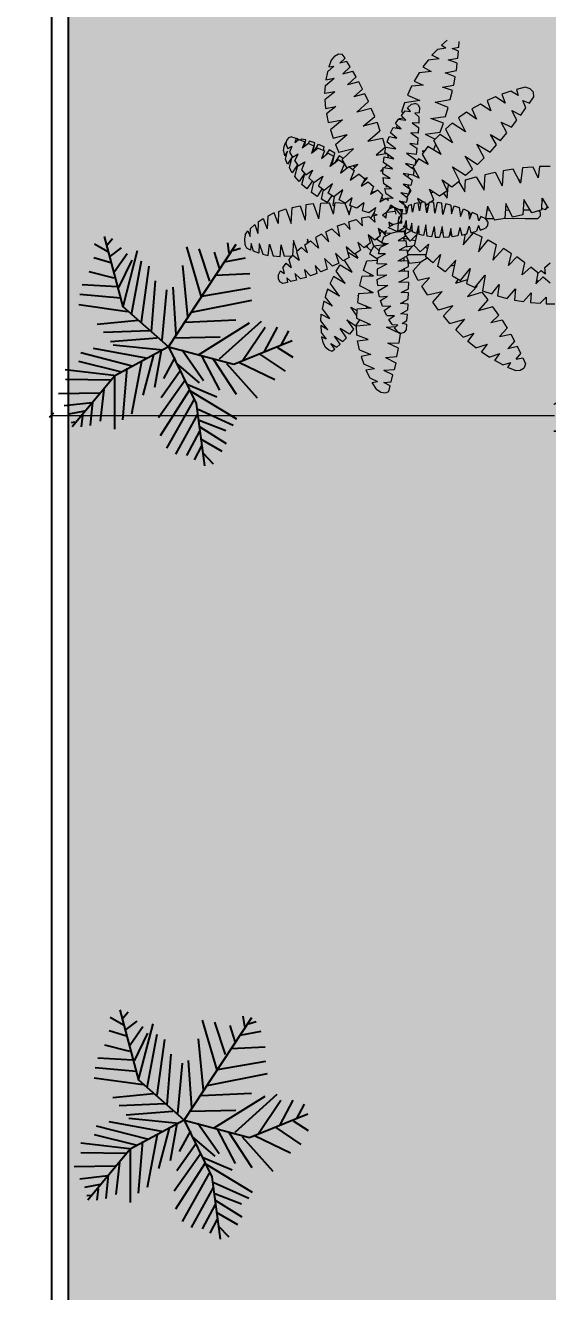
# Model space of a CAD drawing. Header units: centimetres. Extents: x 7997 to 116674, y 1017 to 13844.
# Drawn here: x 24726 to 25352, y 9904 to 11420 of the extents above; entities that cross this region are included whole.
import ezdxf

# ---------------------------------------------------------------- set-up
doc = ezdxf.new("R2010")
doc.units = ezdxf.units.CM
doc.header["$LTSCALE"] = 200
doc.header["$PDMODE"] = 2
doc.linetypes.add('DASHED2', pattern=[0.375, 0.25, -0.125])
doc.layers.add('DIM', color=11, linetype='Continuous')
doc.layers.add('P-LIMITS', color=8, linetype='Continuous')
for name, color, linetype, lineweight in [('FURNITURE', 251, 'Continuous', 5), ('HAT', 8, 'Continuous', 9), ('P-WALL', 8, 'Continuous', 25)]:
    doc.layers.add(name, color=color, linetype=linetype, lineweight=lineweight)
doc.styles.add('T1', font='times.ttf')
doc.styles.add('T2', font='')
doc.styles.get('T2').set_extended_font_data('Elisia')
doc.dimstyles.new('NORMAL', dxfattribs={"dimtxt": 18, "dimasz": 5, "dimexe": 5, "dimexo": 5, "dimgap": 1, "dimtad": 0, "dimdec": 0, "dimdsep": 46, "dimtxsty": 'T2', "dimblk1": 'OBLIQUE', "dimblk2": 'OBLIQUE', "dimsah": 1, "dimcen": 0.09, "dimclrd": 4, "dimclre": 4, "dimclrt": 6, "dimadec": 0, "dimazin": 0, "dimtfac": 1, "dimtdec": 0, "dimtofl": 0, "dimtmove": 1, "dimatfit": 2, "dimldrblk": 'OPEN30', "dimfxl": 0, "dimtolj": 1, "dimtzin": 0, "dimlwd": 5, "dimlwe": 5, "dimarcsym": 0})

# ---------------------------------------------------------------- blocks, each defined once
blk = doc.blocks.new('01-PLOT LAYOUT-selattin')
at = {"layer": 'P-LIMITS', "color": 8, "linetype": 'DASHED2'}
blk.add_lwpolyline([(768, 323.9), (3451, 323.9), (3451, 4479.9), (768, 4479.9)], close=True, dxfattribs=at)
at = {"layer": 'P-WALL'}
for points in [[(3451, 328.9), (3451, 4479.9), (768, 4479.9), (768, 328.9), (2241, 328.9)], [(3431, 348.9), (3431, 4459.9), (788, 4459.9), (788, 348.9), (2241, 348.9)]]:
    blk.add_lwpolyline(points, dxfattribs=at)
blk = doc.blocks.new('_OBLIQUE')
at = {"color": 0, "linetype": 'ByBlock'}
blk.add_line((-0.5, -0.5), (0.5, 0.5), dxfattribs=at)
blk = doc.blocks.new('*D1456')
at = {"layer": 'Defpoints', "color": 0, "transparency": 16777216}
for p in [(24757.4, 10965.4), (26070.4, 10965.4), (24757.4, 10953.1)]:
    blk.add_point(p, dxfattribs=at)
at = {"layer": 'DIM', "color": 4, "lineweight": 5, "transparency": 16777216}
for p, q in [((24757.4, 10960.4), (24757.4, 10948.1)), ((26070.4, 10960.4), (26070.4, 10948.1)), ((24757.4, 10953.1), (25359.7, 10953.1)), ((26070.4, 10953.1), (25468, 10953.1))]:
    blk.add_line(p, q, dxfattribs=at)
at = {"layer": 'DIM', "color": 4, "lineweight": 5, "transparency": 16777216, "xscale": 5, "yscale": 5, "zscale": 5, "rotation": 180}
blk.add_blockref('_OBLIQUE', (24757.4, 10953.1), dxfattribs=at)
at = {"layer": 'DIM', "color": 4, "lineweight": 5, "transparency": 16777216, "xscale": 5, "yscale": 5, "zscale": 5}
blk.add_blockref('_OBLIQUE', (26070.4, 10953.1), dxfattribs=at)
at = {"layer": 'DIM', "color": 6, "transparency": 16777216, "insert": (25413.9, 10953.1), "char_height": 40, "attachment_point": 5, "style": 'T1'}
blk.add_mtext('\\A1;1313', dxfattribs=at)
blk = doc.blocks.new('_Open30')
at = {"color": 0, "linetype": 'ByBlock', "lineweight": -2}
for p, q in [((-1, 0.27), (0, 0)), ((0, 0), (-1, -0.27)), ((0, 0), (-1, 0))]:
    blk.add_line(p, q, dxfattribs=at)
blk = doc.blocks.new('t4p')
at = {"color": 6, "linetype": 'ByBlock'}
for p, q in [((-149.2, 158.5), (-145.1, 159.3)), ((-145.1, 159.3), (-142.1, 157.9)), ((-159.1, 145.6), (-152.2, 148.8)), ((-153.2, 155.8), (-156.9, 149.9)), ((-156.9, 149.9), (-152.2, 148.8)), ((-153.2, 155.8), (-149.2, 158.5)), ((-140.7, 153), (-146.4, 149.9)), ((-146.4, 149.9), (-139.9, 149.2)), ((-142.1, 157.9), (-140.7, 153)), ((-139.9, 149.2), (-138.3, 143.1)), ((-154.8, 137.5), (-164.4, 133.4)), ((-162.5, 138.6), (-159.1, 145.6)), ((-154.8, 137.5), (-162.5, 138.6)), ((-138.3, 143.1), (-146.5, 139.1)), ((-137.3, 138.5), (-146.5, 139.1)), ((-135.7, 132.2), (-137.3, 138.5)), ((-28.5, 139.7), (-35, 137)), ((-35, 137), (-32.4, 132.7)), ((-28.5, 139.7), (-23.9, 139.5)), ((-23.9, 139.5), (-20.4, 137.4)), ((-19.2, 134), (-20.4, 137.4)), ((-166.8, 126.4), (-164.4, 133.4)), ((-157.9, 124.8), (-166.8, 126.4)), ((-145, 127.3), (-135.7, 132.2)), ((-145, 127.3), (-134.8, 126.7)), ((-134.8, 126.7), (-133.2, 119.2)), ((-51.7, 127.6), (-58.5, 123.2)), ((-51.7, 127.6), (-42.1, 124.6)), ((-39.6, 134.7), (-46.7, 130.8)), ((-46.7, 130.8), (-42.1, 124.6)), ((-39.6, 134.7), (-32.4, 132.7)), ((-27.5, 129.7), (-21.4, 128.6)), ((-27.5, 129.7), (-23.3, 124.7)), ((-21.4, 128.6), (-19.2, 134)), ((-201.1, 113.7), (-198.9, 117.4)), ((-198.9, 117.4), (-195.8, 120.3)), ((-195.8, 120.3), (-193, 121.4)), ((-190.4, 119.6), (-193.9, 114.7)), ((-193.9, 114.7), (-188.6, 118)), ((-193, 121.4), (-190.4, 119.6)), ((-185.4, 115.3), (-190.5, 108.1)), ((-188.6, 118), (-185.4, 115.3)), ((-168.2, 120.4), (-169.8, 112.3)), ((-168.2, 120.4), (-157.9, 124.8)), ((-133.2, 119.2), (-142.6, 114.5)), ((-142.6, 114.5), (-132.5, 114.3)), ((-132.5, 114.3), (-131.3, 106.4)), ((-63.7, 119.1), (-70.9, 113.4)), ((-63.7, 119.1), (-53.3, 115.9)), ((-58.5, 123.2), (-53.3, 115.9)), ((-28.9, 113.6), (-35.1, 120.3)), ((-26.4, 118.3), (-35.1, 120.3)), ((-23.3, 124.7), (-26.4, 118.3)), ((-202.8, 98.5), (-202.5, 104.6)), ((-202.5, 104.6), (-198.1, 110.6)), ((-202.1, 108.4), (-201.1, 113.7)), ((-198.1, 110.6), (-202.1, 108.4)), ((-190.5, 108.1), (-183.1, 112.9)), ((-179.9, 109.6), (-185.5, 101.1)), ((-177.2, 106.4), (-185.5, 101.1)), ((-183.1, 112.9), (-179.9, 109.6)), ((-173.6, 101.9), (-177.2, 106.4)), ((-170.4, 107.3), (-170.9, 98.9)), ((-160.4, 111.2), (-170.4, 107.3)), ((-169.8, 112.3), (-160.4, 111.2)), ((-131.3, 106.4), (-143.7, 100.3)), ((-133.6, 104.6), (-136.7, 100.7)), ((-133.6, 104.6), (-130.7, 105.7)), ((-130.7, 105.7), (-127.8, 104.9)), ((-127.8, 104.9), (-126, 102.6)), ((-126, 102.6), (-125.6, 97.8)), ((-75, 109.6), (-81.6, 103.1)), ((-81.6, 103.1), (-73.5, 93.4)), ((-75, 109.6), (-65, 106.2)), ((-70.9, 113.4), (-65, 106.2)), ((-42.4, 109.2), (-35.5, 101.8)), ((-42.4, 109.2), (-32.3, 107.1)), ((-32.3, 107.1), (-28.9, 113.6)), ((-196.5, 102.3), (-202.8, 98.5)), ((-196.5, 102.3), (-202.7, 94.2)), ((-202.7, 94.2), (-202.3, 88.1)), ((-202.3, 88.1), (-194.9, 92.1)), ((-201.5, 83.3), (-194.9, 92.1)), ((-179.4, 93.4), (-173.6, 101.9)), ((-179.4, 93.4), (-171.4, 98.8)), ((-171.4, 98.8), (-167.7, 93.5)), ((-170.9, 98.9), (-158.1, 97.6)), ((-170.8, 91.9), (-158.1, 97.6)), ((-170.4, 83.8), (-170.8, 91.9)), ((-167.7, 93.5), (-168, 93.1)), ((-143.7, 100.3), (-135.7, 99.7)), ((-138.7, 97.8), (-141.6, 93.2)), ((-141.6, 93.2), (-136.7, 89.8)), ((-138.7, 97.8), (-133.7, 98.1)), ((-136.7, 100.7), (-133.7, 98.1)), ((-125.6, 97.8), (-129.7, 97)), ((-129.7, 97), (-125.4, 94.3)), ((-125.4, 94.3), (-125, 88.8)), ((-86.8, 97.2), (-92.7, 90.4)), ((-86.8, 97.2), (-73.5, 93.4)), ((-50, 96.9), (-43, 90)), ((-40, 94.4), (-50, 96.9)), ((-40, 94.4), (-35.5, 101.8)), ((-200.1, 76.5), (-201.5, 83.3)), ((-192.3, 81), (-200.1, 76.5)), ((-192.3, 81), (-198.8, 72.5)), ((-170.7, 89.2), (-175.6, 82)), ((-175.6, 82), (-170.5, 85.1)), ((-157.5, 83.1), (-170.4, 83.8)), ((-169.8, 77.8), (-157.5, 83.1)), ((-162.7, 80.8), (-161.4, 82.7)), ((-161.4, 82.7), (-161.8, 83.3)), ((-147.2, 81.4), (-149, 76.1)), ((-147.2, 81.4), (-139.9, 81.2)), ((-143.4, 89.8), (-145.7, 85.3)), ((-145.7, 85.3), (-139.9, 81.2)), ((-143.4, 89.8), (-136.7, 89.8)), ((-141.5, 81.2), (-141.6, 82.4)), ((-124.3, 79.6), (-131, 78.9)), ((-125, 88.8), (-130.9, 88.3)), ((-130.9, 88.3), (-124.7, 84.9)), ((-124.7, 84.9), (-124.3, 79.6)), ((-96.9, 85.2), (-102.2, 78)), ((-84.2, 81.3), (-96.9, 85.2)), ((-92.7, 90.4), (-84.2, 81.3)), ((-52.7, 76.3), (-61.4, 85.9)), ((-48.1, 82.5), (-61.4, 85.9)), ((-43, 90), (-48.1, 82.5)), ((-14.4, 78.8), (-5.8, 79.6)), ((-5.8, 79.6), (-0.4, 74.2)), ((-0.4, 74.2), (-0.3, 80.1)), ((-0.3, 80.1), (7.6, 80.3)), ((-196.5, 65.9), (-198.8, 72.5)), ((-186, 72), (-196.5, 65.9)), ((-186, 72), (-194.1, 60.5)), ((-168.9, 69.8), (-169.8, 77.8)), ((-169.2, 71.8), (-169.2, 71.9)), ((-169.2, 71.9), (-169.2, 71.7)), ((-169.2, 71.7), (-169.2, 71.8)), ((-169.2, 71.7), (-169.1, 71.4)), ((-168.9, 69.8), (-155.6, 69)), ((-167.7, 62.7), (-155.6, 69)), ((-159.5, 67), (-157.9, 69.1)), ((-149.9, 72.8), (-151, 67.4)), ((-149.9, 72.8), (-142.9, 72.4)), ((-149, 76.1), (-142.9, 72.4)), ((-131, 78.9), (-124.1, 75.3)), ((-123.8, 69.4), (-130.6, 69.1)), ((-130.6, 69.1), (-123.8, 65.8)), ((-128.5, 77.5), (-128.6, 79.1)), ((-128, 67.9), (-128, 69.2)), ((-124.1, 75.3), (-123.8, 69.4)), ((-106.9, 71.5), (-112, 63.5)), ((-106.9, 71.5), (-93.6, 68.4)), ((-102.2, 78), (-93.6, 68.4)), ((-70.8, 73.1), (-62.3, 63.9)), ((-70.8, 73.1), (-58.1, 69.2)), ((-58.1, 69.2), (-52.7, 76.3)), ((-57.4, 68.1), (-49.1, 71)), ((-49.1, 71), (-42.3, 62.5)), ((-43.9, 72.8), (-35.2, 75)), ((-42.3, 62.5), (-43.9, 72.8)), ((-35.2, 75), (-27.8, 66.4)), ((-28.6, 76.6), (-20.6, 77.9)), ((-27.8, 66.4), (-28.6, 76.6)), ((-13.6, 70.1), (-20.6, 77.9)), ((-13.6, 70.1), (-14.4, 78.8)), ((-240.8, 56.3), (-239.3, 59)), ((-236.7, 60.3), (-239.3, 59)), ((-232.5, 59.5), (-236.7, 60.3)), ((-233.2, 55.3), (-232.5, 59.5)), ((-229.5, 58.8), (-233.2, 55.3)), ((-224.5, 57.6), (-229.5, 58.8)), ((-225.8, 51.5), (-224.5, 57.6)), ((-191, 54.3), (-194.1, 60.5)), ((-180.7, 60.8), (-191, 54.3)), ((-180.7, 60.8), (-188.6, 49.8)), ((-165.7, 54.3), (-167.7, 62.7)), ((-151.5, 62.7), (-151.9, 57.5)), ((-151.9, 57.5), (-143.3, 53.2)), ((-151.5, 62.7), (-142.4, 62.5)), ((-151, 67.4), (-142.4, 62.5)), ((-123.6, 60.1), (-132.5, 59.9)), ((-132.5, 59.9), (-123.7, 55.3)), ((-131.4, 59.9), (-132, 59.6)), ((-123.8, 65.8), (-123.6, 60.1)), ((-115.1, 58.4), (-119.5, 49.7)), ((-105, 56.3), (-115.1, 58.4)), ((-105, 56.3), (-112, 63.5)), ((-84.4, 54.5), (-77.2, 58.6)), ((-81.4, 61), (-78.8, 57.6)), ((-81.4, 61), (-70.8, 57.8)), ((-77.2, 58.6), (-68.4, 48.1)), ((-71.6, 61.5), (-64.2, 65)), ((-68.4, 48.1), (-71.6, 61.5)), ((-64.2, 65), (-54.9, 54.2)), ((-62.3, 63.9), (-62.8, 63.4)), ((-54.9, 54.2), (-57.4, 68.1)), ((-9.6, 62.1), (-2.9, 55.8)), ((-7.7, 52.1), (-9.6, 62.1)), ((-8.9, 58.2), (-7.8, 60.3)), ((-7.8, 60.3), (-7.8, 60.3)), ((-2.9, 55.8), (3.3, 61.3)), ((-240.9, 53.2), (-240.8, 56.3)), ((-240.9, 53.2), (-238.6, 49.2)), ((-238.6, 49.2), (-235.4, 51.5)), ((-236.7, 46.4), (-235.4, 51.5)), ((-236.7, 46.4), (-233.5, 42.1)), ((-233.5, 42.1), (-229, 46.1)), ((-231.1, 39.2), (-229, 46.1)), ((-220.8, 56.5), (-225.8, 51.5)), ((-215.8, 55.1), (-220.8, 56.5)), ((-217.2, 48), (-215.8, 55.1)), ((-211.7, 53.6), (-217.2, 48)), ((-206, 51.6), (-211.7, 53.6)), ((-207.7, 44.5), (-206, 51.6)), ((-202.5, 50.2), (-207.7, 44.5)), ((-196.7, 47.7), (-202.5, 50.2)), ((-199, 38.2), (-196.7, 47.7)), ((-188.6, 49.8), (-185.1, 44)), ((-185.1, 44), (-174.3, 50.6)), ((-174.3, 50.6), (-181.2, 39.8)), ((-165.7, 54.3), (-155.3, 54)), ((-155.3, 54), (-164.2, 49.1)), ((-164.2, 49.1), (-161.1, 40.7)), ((-157.8, 52.6), (-158.9, 54.1)), ((-152, 48.1), (-152, 53.5)), ((-152, 53.5), (-143.3, 53.2)), ((-143.1, 43.6), (-152, 48.1)), ((-143.4, 53.2), (-143.4, 53.2)), ((-132.4, 50.3), (-123.8, 46)), ((-123.7, 50), (-132.4, 50.3)), ((-127.6, 47.9), (-127.6, 50.1)), ((-123.8, 46), (-124.1, 40.8)), ((-123.7, 55.3), (-123.7, 50)), ((-112.6, 42), (-119.5, 49.7)), ((-90.7, 50.8), (-97.7, 45.8)), ((-94.9, 35.2), (-97.7, 45.8)), ((-81.2, 40.5), (-90.7, 50.8)), ((-86.2, 45.8), (-82.1, 44.5)), ((-84.4, 54.5), (-81.2, 40.5)), ((-26.4, 37.9), (-33.8, 45.5)), ((-33.8, 45.5), (-31.1, 35)), ((-13.8, 47), (-21.6, 54.1)), ((-21.6, 54.1), (-19.2, 43.2)), ((-7.7, 52.1), (-13.8, 47)), ((-7.9, 53.2), (-4.5, 50.1)), ((-4.5, 50.1), (-0.6, 53.1)), ((-0.6, 53.1), (-1.3, 47.5)), ((-1.3, 47.5), (3.5, 43.3)), ((-254.6, 34), (-249.6, 35.2)), ((-249.6, 35.2), (-248.5, 25)), ((-248.5, 25), (-245.2, 35.6)), ((-245.2, 35.6), (-238.9, 36.2)), ((-238.9, 36.2), (-238, 25.8)), ((-234.9, 36.2), (-238, 25.8)), ((-228.3, 36), (-234.9, 36.2)), ((-231.1, 39.2), (-227.5, 35.2)), ((-226.8, 21.9), (-228, 35.8)), ((-227.5, 35.2), (-222, 39.7)), ((-224.3, 32.2), (-222, 39.7)), ((-191.9, 45.3), (-199, 38.2)), ((-186.4, 42.6), (-191.9, 45.3)), ((-189.1, 33.5), (-186.4, 42.6)), ((-182.3, 40.5), (-189.1, 33.5)), ((-177.1, 37.4), (-182.3, 40.5)), ((-179.7, 27.8), (-177.1, 37.4)), ((-172.3, 34.6), (-179.7, 27.8)), ((-177.4, 33), (-169.2, 38.2)), ((-166.8, 31), (-172.3, 34.6)), ((-171.6, 34.1), (-169.2, 38.2)), ((-161.1, 40.7), (-151.4, 40)), ((-151.3, 39.3), (-158.6, 34.4)), ((-154.8, 27), (-158.6, 34.4)), ((-151.6, 39.1), (-152.1, 40.1)), ((-143.1, 43.6), (-151.8, 43.4)), ((-151.8, 43.4), (-151.1, 37.8)), ((-151.1, 37.8), (-144.2, 34.5)), ((-144.2, 34.5), (-150.5, 34.3)), ((-150.5, 34.3), (-149.1, 28.6)), ((-146.5, 34.4), (-145.6, 35.2)), ((-124.4, 36.1), (-133.2, 41)), ((-124.1, 40.8), (-133.2, 41)), ((-130.5, 40.9), (-127.5, 40.3)), ((-127.5, 40.3), (-127.6, 37.9)), ((-122.7, 43.2), (-125.4, 36.7)), ((-125, 30.8), (-124.4, 36.1)), ((-124.6, 35), (-108, 35.2)), ((-112.6, 42), (-122.7, 43.2)), ((-106.9, 38.4), (-112.6, 42)), ((-102, 42.7), (-108.5, 37)), ((-105.8, 26), (-108.5, 37)), ((-102, 42.7), (-94.9, 35.2)), ((-38.4, 30.2), (-48.1, 40.5)), ((-44.9, 26.5), (-48.1, 40.5)), ((-31.1, 35), (-38.4, 30.2)), ((-19.2, 43.2), (-26.4, 37.9)), ((-271, 20.5), (-270.5, 24.9)), ((-268.8, 28.4), (-270.5, 24.9)), ((-265.4, 30.3), (-268.8, 28.4)), ((-265, 24.5), (-265.4, 30.3)), ((-262.8, 31.4), (-265, 24.5)), ((-258.2, 33.1), (-262.8, 31.4)), ((-257.6, 24.3), (-258.2, 33.1)), ((-257.6, 24.3), (-254.6, 34)), ((-223.5, 31.5), (-226.8, 21.9)), ((-219.8, 28.1), (-224.3, 32.2)), ((-214.4, 33.1), (-219.8, 28.1)), ((-214.4, 33.1), (-216.7, 25.9)), ((-216.7, 25.9), (-211.7, 22.2)), ((-214.9, 31.4), (-215, 32.5)), ((-214.2, 20.7), (-214.5, 24.2)), ((-213.4, 23.4), (-214.2, 20.7)), ((-211.7, 22.2), (-204.4, 29)), ((-207.1, 19.4), (-204.4, 29)), ((-195.1, 23.4), (-201.8, 16.4)), ((-195.1, 23.4), (-197.8, 14.2)), ((-178.1, 33.8), (-177.4, 33)), ((-169, 23.8), (-166.8, 31)), ((-163.3, 28.8), (-169, 23.8)), ((-157.9, 24.8), (-163.3, 28.8)), ((-160.4, 28.7), (-162, 27.8)), ((-161.2, 27.2), (-160.4, 28.7)), ((-160.4, 28.7), (-157.3, 31.7)), ((-159.8, 17.3), (-157.9, 24.8)), ((-158.1, 18.7), (-155, 27.2)), ((-149.9, 31.5), (-154.8, 27)), ((-154.8, 27), (-144.9, 26.1)), ((-147.8, 24.2), (-151.9, 21.4)), ((-141.9, 25.1), (-149.1, 28.6)), ((-147.9, 24.5), (-141.9, 25.1)), ((-145.9, 19.4), (-147.9, 24.5)), ((-144.9, 26.1), (-147.4, 24.5)), ((-146, 26.2), (-145.7, 25.6)), ((-144.9, 26.1), (-144.3, 26.2)), ((-125.3, 27.6), (-131.9, 31.3)), ((-131.9, 31.3), (-125, 30.8)), ((-129.8, 31.1), (-130.8, 30.6)), ((-120, 27.7), (-127, 28.5)), ((-122.1, 23), (-126.8, 16.9)), ((-126, 22.5), (-125.3, 27.6)), ((-124.8, 33.3), (-120, 27.7)), ((-115.9, 17), (-122.1, 23)), ((-118.2, 26.6), (-120, 27.7)), ((-118.3, 27.2), (-113.1, 32.8)), ((-118.3, 27.2), (-115.9, 17)), ((-113.1, 32.8), (-105.8, 26)), ((-106.8, 29.9), (-108.3, 28.3)), ((-74.4, 26.8), (-65.2, 16)), ((-72.6, 17.1), (-74.4, 26.8)), ((-60.9, 33), (-52.1, 22.4)), ((-57.7, 19.6), (-60.9, 33)), ((-52.1, 22.4), (-44.9, 26.5)), ((-270.4, 16.5), (-271, 20.5)), ((-270.4, 16.5), (-267.7, 13.1)), ((-267.7, 13.1), (-265.8, 18.2)), ((-265.8, 18.2), (-265.5, 10.8)), ((-261.6, 7.3), (-258.8, 15.4)), ((-258.5, 5), (-258.8, 15.4)), ((-201.8, 16.4), (-207.1, 19.4)), ((-197.8, 14.2), (-192.3, 11.5)), ((-185.1, 18.6), (-192.3, 11.5)), ((-185.1, 18.6), (-187.2, 9.1)), ((-186.7, 17.1), (-185.6, 16.7)), ((-181, 6.8), (-175.8, 12.4)), ((-175.8, 12.4), (-177.1, 5.3)), ((-153.8, 21.9), (-159.8, 17.3)), ((-149, 18.1), (-153.8, 21.9)), ((-151.9, 21.4), (-150.8, 19.5)), ((-150.9, 19.6), (-150.9, 19.6)), ((-150.7, 11.2), (-149, 18.1)), ((-150.7, 11.2), (-145.4, 15.2)), ((-148.5, 12.9), (-150.2, 13.6)), ((-149.3, 17), (-147.4, 13.8)), ((-147.6, 13.6), (-147.5, 13.9)), ((-147.4, 13.8), (-143.9, 18.3)), ((-147.4, 13.8), (-147.4, 13.7)), ((-139.3, 16.1), (-145.9, 19.4)), ((-145.4, 15.2), (-143.3, 13.4)), ((-139.3, 16.1), (-144.4, 15.7)), ((-144.4, 15.7), (-143.3, 13.4)), ((-133.5, 14.6), (-141.8, 10.6)), ((-133.5, 14.6), (-139.3, 16.1)), ((-133.5, 14.6), (-127.3, 14.4)), ((-127.8, 11.3), (-133.5, 14.6)), ((-132.9, 6.8), (-133.5, 14.6)), ((-132.8, 14.5), (-133.2, 14.3)), ((-133, 22.7), (-126, 22.5)), ((-126.5, 18.8), (-133, 22.7)), ((-132.8, 14.1), (-127.6, 14.1)), ((-130, 12.8), (-130.1, 12.6)), ((-129, 11.9), (-130, 12.8)), ((-129.5, 12.2), (-128.1, 11.8)), ((-128.1, 11.8), (-128.2, 11.5)), ((-128.1, 19.7), (-127.9, 22.5)), ((-128.1, 20.5), (-123.4, 21.4)), ((-127.6, 14.1), (-127.9, 14.4)), ((-127.6, 14.1), (-126.3, 13.3)), ((-127.3, 14.4), (-126.5, 18.8)), ((-126.9, 16.7), (-120.1, 13.2)), ((-125.6, 9.2), (-126.9, 16.5)), ((-125.6, 4.5), (-125.2, 11.7)), ((-122.4, 13.6), (-125.2, 11.7)), ((-120.6, 6.9), (-122.4, 13.6)), ((-121, 21.8), (-117.3, 22.5)), ((-119.9, 14.8), (-120.6, 6.9)), ((-116.4, 16.3), (-119.9, 14.8)), ((-116.4, 19), (-117.1, 18.1)), ((-114.6, 9.4), (-116.4, 16.3)), ((-115.9, 17), (-114.4, 13.8)), ((-114.6, 9.4), (-114.2, 17.1)), ((-110.2, 18.2), (-114.2, 17.1)), ((-107.8, 8.7), (-110.2, 18.2)), ((-106.8, 18.7), (-107.8, 8.7)), ((-102.8, 19.3), (-106.8, 18.7)), ((-100.6, 10), (-102.8, 19.3)), ((-100.3, 14), (-101.8, 15.2)), ((-101.3, 13), (-100.3, 13.4)), ((-100.6, 10), (-99.7, 19.6)), ((-99.7, 19.6), (-95.6, 19.8)), ((-93.3, 10.1), (-95.6, 19.8)), ((-92.4, 16.1), (-94.6, 15.4)), ((-91.8, 19.9), (-93.3, 10.1)), ((-87.3, 19.6), (-91.8, 19.9)), ((-85.6, 12.1), (-87.3, 19.6)), ((-87.1, 18.8), (-86.4, 18.2)), ((-86.4, 18.2), (-87, 18)), ((-86.4, 18.2), (-84.9, 16.3)), ((-86.4, 18.2), (-85.5, 12.9)), ((-84.3, 19.4), (-85.6, 12.1)), ((-79.4, 18.6), (-84.3, 19.4)), ((-77.4, 11), (-79.4, 18.6)), ((-77.4, 11), (-75.7, 17.9)), ((-75.7, 17.9), (-71.1, 16.8)), ((-71.1, 16.8), (-69.1, 9.9)), ((-69.1, 9.9), (-67.5, 15.9)), ((-67.5, 15.9), (-62.5, 14.5)), ((-65.2, 16), (-57.7, 19.6)), ((-60.7, 9.5), (-62.5, 14.5)), ((-60.7, 9.5), (-59.2, 13.5)), ((-59.2, 13.5), (-54.5, 12)), ((-52.6, 9.4), (-54.5, 12)), ((-265.5, 10.8), (-261.6, 7.3)), ((-258.5, 5), (-254, 1.9)), ((-254, 1.9), (-250.4, 11.2)), ((-249.9, -0.1), (-250.4, 11.2)), ((-240.5, 6.7), (-244.1, -2.9)), ((-240.2, -4.3), (-240.5, 6.7)), ((-233.7, -6.5), (-228.8, 6.6)), ((-228.8, 6.6), (-227.8, -7.8)), ((-220.8, -9.2), (-216.4, 3.8)), ((-215.6, -10.1), (-216.4, 3.8)), ((-203.9, 2.6), (-208.6, -10.9)), ((-203.9, 2.6), (-202.1, -11.6)), ((-187.2, 9.1), (-181, 6.8)), ((-177.1, 5.3), (-170.5, 3.4)), ((-170.5, 3.4), (-164.7, 9.1)), ((-164.7, 9.1), (-165.5, 2)), ((-165.5, 2), (-159.2, 0.7)), ((-159.2, 0.7), (-153.8, 5.9)), ((-157.3, 2.6), (-154.1, -2.8)), ((-154.5, -0.2), (-153.8, 5.9)), ((-143.4, 2.3), (-146.8, -0.4)), ((-143.7, 2.1), (-143.4, 1.8)), ((-143.4, 1.4), (-143.6, 1.4)), ((-143.6, 1.4), (-143.1, -2.7)), ((-143.4, 2.3), (-143.3, -1.8)), ((-141.2, 6.1), (-140.7, 9.9)), ((-137.6, 8.3), (-141.2, 6.1)), ((-140.7, 9.9), (-136.9, 7.9)), ((-140.1, 7.3), (-136.9, 7.9)), ((-140.1, 7.3), (-139.8, 6.9)), ((-136.9, 7.9), (-132.9, 6.8)), ((-129.6, 7), (-132.9, 6.8)), ((-132.9, 6.8), (-129.8, 4.9)), ((-132.9, 6.8), (-131.7, 0.8)), ((-132.4, 6.5), (-132.5, 6.8)), ((-131.4, 6.2), (-132.4, 6.5)), ((-132.4, 4.2), (-129.6, -1.4)), ((-130.9, 6.8), (-131.6, 6)), ((-129.9, 3), (-130.9, 6.8)), ((-130.7, 6), (-129.7, 5.7)), ((-129.6, 7), (-129.9, 3)), ((-129.6, -1.4), (-129.9, 3)), ((-128.1, 9.4), (-127.8, 11.3)), ((-127.1, 10.4), (-128.1, 9.4)), ((-127.8, 11), (-125.6, 9.2)), ((-127.1, 10.4), (-125.6, 4.5)), ((-126.2, 9.7), (-125.7, 9.9)), ((-125.6, 9.2), (-125.4, 8.7)), ((-114.6, 10.4), (-114.9, 10.5)), ((-107.6, 10.6), (-108.3, 10.4)), ((-77.8, -6.7), (-76.8, 1.2)), ((-76.8, 1.2), (-74.1, -5.5)), ((-69.7, -3.6), (-68.7, 3.6)), ((-69, -3), (-67.5, 0.4)), ((-68.5, 3.1), (-68.8, 3.1)), ((-68.7, 3.6), (-66.4, -2.2)), ((-60.4, 5.1), (-61.5, 0)), ((-58.4, 1.4), (-60.4, 5.1)), ((-53.9, 3.6), (-58.4, 1.4)), ((-51.3, 3.6), (-54.2, 3.4)), ((-52.6, -7.8), (-54.2, 3.4)), ((-52.3, 6.3), (-53.9, 3.6)), ((-52.3, 6.3), (-52.6, 9.4)), ((-52.6, -7.8), (-46.2, 4.7)), ((-46.9, 3.4), (-51.3, 3.6)), ((-36.9, 3.3), (-46.2, 4.7)), ((-29.3, 3.6), (-37.5, 3.4)), ((-36.1, -10.1), (-36.9, 3.3)), ((-30, 2), (-36.1, -10.1)), ((-20.9, 0.1), (-30, 2)), ((-25.5, 3.5), (-29.3, 3.6)), ((-18.8, 3.7), (-25.5, 3.5)), ((-19.7, -13.8), (-20.9, 0.1)), ((-14.9, 3.6), (-18.8, 3.7)), ((-11.7, 3.8), (-14.9, 3.6)), ((-11.2, 3.8), (-11.7, 3.8)), ((-7.7, 3.8), (-11.2, 3.8)), ((-5.3, 1.3), (-7.7, 3.8)), ((-5.3, -2.1), (-5.3, 1.3)), ((-244.1, -2.9), (-249.9, -0.1)), ((-240.2, -4.3), (-233.7, -6.5)), ((-227.8, -7.8), (-220.8, -9.2)), ((-208.6, -10.9), (-215.6, -10.1)), ((-190.8, -1.4), (-194.2, -11.8)), ((-191.4, -9.5), (-189.7, -8.7)), ((-190.1, -17.5), (-191.4, -9.5)), ((-190.8, -1.4), (-189.1, -11.9)), ((-179.9, -11.2), (-185.7, -14.3)), ((-180.6, -11.4), (-176.6, -0.8)), ((-173.9, -16.1), (-179.9, -11.2)), ((-176, -3.4), (-177.8, -4)), ((-176.6, -0.8), (-174.7, -8.7)), ((-169.8, -6.7), (-176.2, -9.3)), ((-176.2, -9.3), (-173.9, -16.1)), ((-163.4, -11.5), (-169.8, -6.7)), ((-165, -4.8), (-159, -2.8)), ((-163.4, -11.5), (-165, -4.8)), ((-159, -2.8), (-152.9, -7.2)), ((-154.5, -0.2), (-151.6, -0.7)), ((-151.6, -0.7), (-154.4, -1.4)), ((-154.4, -1.4), (-152.9, -7.2)), ((-143.1, -2.7), (-146.8, -0.4)), ((-143.3, -1.8), (-143.3, -1.9)), ((-143.1, -2.7), (-140.5, -6)), ((-135.1, -3.6), (-143.1, -2.7)), ((-140.5, -6), (-139.4, -9.7)), ((-140.5, -6), (-136.7, -7.8)), ((-140.4, -6.4), (-140.2, -6.1)), ((-139.7, -8.7), (-137, -7.7)), ((-139.4, -9.7), (-136, -7.3)), ((-139.1, -7.2), (-138.9, -6.8)), ((-136, -7.3), (-139.1, -7.2)), ((-136, -7.3), (-131.1, -1.3)), ((-134.6, -1.3), (-136, -7.3)), ((-136, -7.3), (-132.1, -5.6)), ((-132.1, -5.6), (-129.2, -3.3)), ((-132.1, -5.6), (-128.8, -5.2)), ((-131.9, -5.4), (-131.7, -5.6)), ((-126.4, -8.8), (-131.7, -12.8)), ((-129.6, -1.4), (-131.1, -1.3)), ((-130.1, -5.4), (-131, -4.7)), ((-130.6, -11.9), (-128.2, -11)), ((-129.6, -1.4), (-130.1, -5.4)), ((-130.1, -5.4), (-130.1, -5.4)), ((-129.6, -1.4), (-125.2, -1.7)), ((-128.8, -5.2), (-129.6, -1.4)), ((-128.2, -11), (-128.9, -12.3)), ((-128.6, -10.5), (-128.2, -11)), ((-124.3, -6.5), (-128.2, -11)), ((-128.2, -11), (-128.2, -10.2)), ((-128.2, -11), (-127.5, -12)), ((-126.4, -8.8), (-127.1, -7.2)), ((-125.9, -7.8), (-127.1, -7.2)), ((-125.2, -1.7), (-125.9, -7.8)), ((-123.8, -8.7), (-125.2, -1.7)), ((-120.8, -9.8), (-123.8, -8.7)), ((-119.9, -2.9), (-120.8, -9.8)), ((-119.7, -3.9), (-120.1, -4.2)), ((-118.3, -10.5), (-119.9, -2.9)), ((-114.6, -11.3), (-118.3, -10.5)), ((-115.2, -15.2), (-112.7, -9.5)), ((-113.7, -4), (-114.6, -11.3)), ((-113.5, -5.6), (-113.9, -5.4)), ((-112.3, -11.5), (-113.7, -4)), ((-107.1, -2.1), (-108.3, -11.8)), ((-108.2, -10.6), (-106.9, -9.8)), ((-105.3, -9.7), (-108, -8.9)), ((-107.5, -4.6), (-105.9, -7.3)), ((-104.8, -11.7), (-107.1, -2.1)), ((-106.9, -9.8), (-105, -11)), ((-105, -11), (-105, -11)), ((-99.8, -1.9), (-100.7, -11.6)), ((-97.7, -11.3), (-99.8, -1.9)), ((-93.6, -10.7), (-97.7, -11.3)), ((-92.6, -0.7), (-93.6, -10.7)), ((-89.9, -10.1), (-92.6, -0.7)), ((-85.4, -9), (-89.9, -10.1)), ((-85.4, -9), (-84.7, -1.3)), ((-84.7, -1.3), (-82.5, -8.3)), ((-82.5, -8.3), (-77.8, -6.7)), ((-74.1, -5.5), (-69.7, -3.6)), ((-69.4, -1), (-69, -3)), ((-68.7, -2.1), (-69.2, -2.1)), ((-61.5, 0), (-66.4, -2.2)), ((-53, -4.1), (-53.2, -4.1)), ((-50.8, -4.2), (-53, -4.1)), ((-36.5, -4.4), (-35.8, -4.4)), ((-35.8, -4.4), (-33.2, -4.3)), ((-20.5, -4.4), (-18.8, -4.3)), ((-12.8, -1.7), (-19.7, -13.8)), ((-18.8, -4.3), (-14.9, -4.5)), ((-14.9, -4.5), (-14.4, -4.5)), ((-3.6, -4.3), (-12.8, -1.7)), ((-5.3, -2.1), (-6.7, -3.5)), ((-3.6, -4.3), (-3.2, -14.9)), ((-0.3, -4.3), (-3.6, -5.5)), ((-3.2, -14.9), (2, -5.9)), ((-0.3, -4.3), (1.3, -7.1)), ((-205.4, -17.6), (-210.4, -21.1)), ((-210.4, -21.1), (-208.4, -30.3)), ((-200.9, -24.5), (-205.4, -17.6)), ((-202.1, -11.6), (-194.2, -11.8)), ((-196.3, -12.1), (-201.5, -15.1)), ((-201.5, -15.1), (-199.6, -23.4)), ((-192.2, -18.4), (-196.3, -12.1)), ((-190.4, -17.2), (-195.5, -20.5)), ((-195.5, -20.5), (-191.6, -29.2)), ((-182.3, -23.3), (-190.4, -17.2)), ((-189.1, -11.9), (-180.6, -11.4)), ((-185.7, -14.3), (-182.3, -23.3)), ((-154.6, -26.1), (-157.5, -19)), ((-150.9, -22.7), (-157.5, -19)), ((-152.8, -21.7), (-156.8, -20.9)), ((-150.9, -22.7), (-146.7, -18.5)), ((-146.7, -18.5), (-149.1, -12)), ((-143.4, -15.4), (-149.1, -12)), ((-147.5, -16.4), (-145.8, -14)), ((-143.4, -19.4), (-144.7, -24.4)), ((-141.5, -13.4), (-143.4, -15.4)), ((-137.2, -15.2), (-143.4, -19.4)), ((-142.3, -15.6), (-141.5, -13.4)), ((-137.2, -15.2), (-142.3, -15.6)), ((-125.6, -11.7), (-131.7, -12.8)), ((-131.3, -12.5), (-131.3, -12.6)), ((-124.2, -15.6), (-130.1, -20.3)), ((-123.3, -19), (-130.1, -20.3)), ((-124.2, -15.6), (-125.6, -11.7)), ((-124.9, -16.1), (-121.1, -21.7)), ((-121.9, -23.7), (-123.3, -19)), ((-122.4, -22.3), (-121.1, -21.7)), ((-122, -23.4), (-121.1, -21.7)), ((-109.8, -11.7), (-115.2, -15.2)), ((-114.9, -14.5), (-114.5, -14.7)), ((-108.3, -11.8), (-112.3, -11.5)), ((-100.7, -11.6), (-104.8, -11.7)), ((-100.6, -13.7), (-104.5, -23.4)), ((-104.5, -23.4), (-95.5, -17.4)), ((-103.9, -11.7), (-100.6, -13.7)), ((-103.2, -20), (-103.1, -20)), ((-103.1, -20), (-100.9, -21)), ((-95.5, -17.4), (-88.5, -22.3)), ((-88.5, -22.3), (-93, -31.8)), ((-91.9, -19.9), (-88.6, -15.4)), ((-88.6, -15.4), (-87.6, -26.4)), ((-78.1, -29.9), (-72.6, -21)), ((-72.6, -21), (-72.2, -31.6)), ((-62.6, -34.4), (-55.5, -22.4)), ((-55.5, -22.4), (-54.4, -36.3)), ((-3.3, -11.9), (-2.3, -13.3)), ((-221.6, -31), (-225.2, -35.6)), ((-216.6, -38.3), (-221.6, -31)), ((-214.5, -24.3), (-219, -28.4)), ((-219, -28.4), (-216.4, -38.1)), ((-209.6, -31.5), (-214.5, -24.3)), ((-212.8, -34.4), (-208.2, -30.2)), ((-208.2, -30.2), (-200.2, -35.8)), ((-204.1, -26.9), (-199.2, -23.2)), ((-200.2, -35.8), (-204.1, -26.9)), ((-199.2, -23.2), (-191.6, -29.2)), ((-172, -40.6), (-175.8, -31.6)), ((-167.6, -37.3), (-175.8, -31.6)), ((-167.6, -37.3), (-162.6, -33.1)), ((-162.6, -33.1), (-165.8, -26.4)), ((-165.8, -26.4), (-159.4, -30.5)), ((-165.1, -28), (-160.1, -33.9)), ((-160.1, -33.9), (-162.7, -33.3)), ((-162.6, -33.1), (-162.6, -33.2)), ((-162.6, -33.2), (-162.5, -33.3)), ((-161.4, -33.6), (-161.8, -31.9)), ((-159.4, -30.5), (-154.6, -26.1)), ((-139.7, -33.3), (-146.2, -37.5)), ((-145.3, -28.5), (-146.1, -34.1)), ((-146.1, -34.1), (-139.7, -33.3)), ((-138.7, -24), (-145.3, -28.5)), ((-144.7, -24.4), (-138.7, -24)), ((-142.8, -26.8), (-143.7, -25.9)), ((-143.7, -25.9), (-141.8, -26.1)), ((-128.1, -37.7), (-120, -31.7)), ((-128, -28.2), (-121.9, -23.7)), ((-121.2, -26.7), (-128, -28.2)), ((-124.1, -27.4), (-122.4, -24.1)), ((-120, -31.7), (-121.2, -26.7)), ((-113.7, -33.5), (-119.1, -36.2)), ((-119, -43.4), (-113.7, -33.5)), ((-93, -31.8), (-84.3, -25.5)), ((-87.6, -26.4), (-86.2, -26.9)), ((-84.3, -25.5), (-77.5, -30.9)), ((-77.5, -30.9), (-83.7, -43.4)), ((-79.4, -29.5), (-78.1, -29.9)), ((-72.2, -31.6), (-62.6, -34.4)), ((-45.3, -38.3), (-39.2, -26.1)), ((-38.3, -39.5), (-39.2, -26.1)), ((-22.6, -28.4), (-29.1, -40.9)), ((-22.3, -31.2), (-24, -31)), ((-20.9, -42), (-22.6, -28.4)), ((-6.8, -33), (-11.2, -42.7)), ((-5.4, -43.1), (-6.8, -33)), ((-227.7, -38.9), (-230.2, -43.3)), ((-230.2, -43.3), (-227.6, -53.1)), ((-222.8, -45.9), (-227.7, -38.9)), ((-225.2, -35.6), (-222.7, -45.7)), ((-225.2, -49.5), (-222.2, -45.1)), ((-222.2, -45.1), (-216.2, -48.7)), ((-219.4, -41.6), (-215.5, -37)), ((-216.2, -48.7), (-219.4, -41.6)), ((-215.5, -37), (-209.5, -41.1)), ((-209.5, -41.1), (-212.8, -34.4)), ((-193.6, -44.2), (-190.1, -53.2)), ((-185.7, -50.3), (-193.6, -44.2)), ((-184.4, -38.3), (-176.8, -44.2)), ((-180.6, -46.9), (-184.4, -38.3)), ((-178.5, -43.2), (-182.6, -50.6)), ((-176.8, -44.2), (-172, -40.6)), ((-168.6, -46), (-176.3, -43.9)), ((-173.1, -41.4), (-168.6, -46)), ((-171.2, -43.4), (-172.9, -44.8)), ((-148.3, -40), (-146.2, -40.2)), ((-146.2, -42), (-148.3, -40)), ((-146.2, -37.5), (-146.1, -43)), ((-146.1, -43), (-137.5, -41.8)), ((-137.5, -41.8), (-145.7, -47.5)), ((-145.2, -42.9), (-142.5, -45.3)), ((-137.9, -41.9), (-137.7, -41.9)), ((-119.1, -36.1), (-128.1, -37.7)), ((-126, -46.5), (-118.1, -41.1)), ((-117.4, -44.9), (-126, -46.5)), ((-123, -36.8), (-124, -34.7)), ((-121.5, -43.4), (-118.9, -43.1)), ((-118.1, -41.1), (-119.1, -36.1)), ((-118, -45), (-119, -43.4)), ((-116.7, -50), (-117.4, -44.9)), ((-83.7, -43.4), (-72, -35.7)), ((-65.7, -41.1), (-72.2, -53)), ((-72.2, -53), (-61.1, -45.3)), ((-72, -35.7), (-65.7, -41.1)), ((-61.1, -45.3), (-55.2, -51.2)), ((-54.4, -36.3), (-45.3, -38.3)), ((-29.1, -40.9), (-38.3, -39.5)), ((-11.2, -42.7), (-20.9, -42)), ((4.1, -43), (-5.4, -43.1)), ((-235.4, -58.5), (-234.6, -54.2)), ((-231.8, -58.4), (-234.6, -54.2)), ((-231.8, -46.6), (-233.7, -51.3)), ((-233.7, -51.3), (-231.8, -58.4)), ((-227.6, -53.1), (-231.8, -46.6)), ((-229.9, -57.5), (-227.3, -52.8)), ((-227.6, -53.3), (-227.6, -53.1)), ((-227.3, -52.8), (-222.3, -56)), ((-225.2, -49.5), (-222.3, -56)), ((-204.1, -61), (-210.3, -56.2)), ((-208.1, -63), (-210.3, -56.2)), ((-198.7, -58.3), (-201.4, -51.5)), ((-201.4, -51.5), (-195.5, -56.3)), ((-200.5, -53.7), (-200.9, -51.9)), ((-194.3, -59.4), (-197.4, -54.7)), ((-190.1, -53.2), (-195.5, -56.3)), ((-189.2, -56.4), (-194.3, -59.4)), ((-191.7, -45.7), (-189.2, -56.4)), ((-185.3, -53.9), (-189.7, -47.2)), ((-185.7, -50.3), (-180.6, -46.9)), ((-181.8, -51.4), (-185.3, -53.9)), ((-182.6, -50.6), (-172.6, -60.2)), ((-152.3, -54.4), (-143.4, -55.8)), ((-144, -61.1), (-152.3, -54.4)), ((-145.7, -47.5), (-145, -52.7)), ((-145, -52.7), (-136.4, -51)), ((-136.4, -51), (-144.4, -56.5)), ((-144.4, -56.5), (-143.3, -61.5)), ((-142.1, -54.9), (-141.4, -52)), ((-138.6, -52.6), (-138.8, -51.5)), ((-124.9, -55.8), (-116.7, -50)), ((-116.1, -54.7), (-124.9, -55.8)), ((-114.3, -50.7), (-117.3, -46.1)), ((-115.5, -60.2), (-116.1, -54.7)), ((-105.6, -45.6), (-114.3, -50.7)), ((-111, -55), (-105.6, -45.6)), ((-105.6, -61.7), (-111, -55)), ((-106.1, -45.9), (-105.9, -46.3)), ((-93.8, -54.6), (-105.6, -61.7)), ((-93.8, -54.6), (-100.4, -67)), ((-55.2, -51.2), (-61.8, -63.7)), ((-61.8, -63.7), (-49.9, -56.4)), ((-49.9, -56.4), (-44, -62.9)), ((-235.4, -58.5), (-234.8, -62.6)), ((-234.8, -62.6), (-233.1, -66.5)), ((-233.1, -64.9), (-231.4, -60.5)), ((-232.7, -68), (-233.1, -64.9)), ((-233.1, -66.5), (-232.9, -66.8)), ((-230.8, -70.4), (-232.7, -68)), ((-227.9, -62.4), (-231.4, -60.5)), ((-227.9, -62.4), (-229.9, -57.5)), ((-221.1, -68.6), (-225.2, -65.7)), ((-224, -69.9), (-225.2, -65.7)), ((-222.7, -67.5), (-222.3, -69.4)), ((-221.1, -68.6), (-216.3, -66.7)), ((-219.5, -68.9), (-219.9, -68.2)), ((-219.6, -68.1), (-219.5, -68.9)), ((-212.9, -65.1), (-218.5, -60.8)), ((-216.3, -66.7), (-218.5, -60.8)), ((-216.6, -62.3), (-215.4, -68.3)), ((-211.9, -67.2), (-213.6, -64.6)), ((-212.9, -65.1), (-208.1, -63)), ((-207.1, -65.7), (-211.9, -67.2)), ((-208.8, -57.4), (-207.1, -65.7)), ((-207.6, -58.4), (-204, -64.3)), ((-204.1, -61), (-198.7, -58.3)), ((-204, -64.3), (-198.8, -61.9)), ((-199.5, -58.7), (-198.8, -61.9)), ((-188.6, -64.2), (-185.6, -57)), ((-188.6, -64.2), (-178.1, -72.9)), ((-172.6, -60.2), (-185.6, -57)), ((-159.5, -66.9), (-146.4, -69.4)), ((-159.5, -66.9), (-148.7, -76.1)), ((-146.4, -69.4), (-144, -61.1)), ((-143.3, -61.5), (-134.4, -59.9)), ((-134.4, -59.9), (-142.2, -65.9)), ((-142.2, -65.9), (-140.4, -70.9)), ((-121.8, -64.4), (-115.5, -60.2)), ((-115.1, -63.7), (-121.8, -64.4)), ((-114.6, -69.5), (-115.1, -63.7)), ((-110.9, -57.7), (-109.5, -56.9)), ((-108.6, -58), (-110.9, -57.7)), ((-100.8, -58.8), (-100.6, -58.8)), ((-98.7, -63.6), (-100.6, -58.8)), ((-100.4, -67), (-94.6, -72.9)), ((-94.6, -72.9), (-83.4, -65.3)), ((-89.9, -77.2), (-83.4, -65.3)), ((-44, -62.9), (-49.4, -72.2)), ((-49.4, -72.2), (-40.3, -66.8)), ((-40.3, -66.8), (-34.6, -73.6)), ((-228.1, -71.3), (-230.8, -70.4)), ((-228.1, -71.3), (-224, -69.9)), ((-222.3, -69.4), (-224.2, -69.5)), ((-215.4, -68.3), (-219.5, -68.9)), ((-193.1, -77.1), (-190.7, -69.7)), ((-182.3, -86.3), (-193.1, -77.1)), ((-190.7, -69.7), (-178.1, -72.9)), ((-151.2, -83.6), (-148.7, -76.1)), ((-140.4, -70.9), (-133.5, -69.5)), ((-133.5, -69.5), (-139.2, -74.1)), ((-139.2, -74.1), (-136.7, -78.9)), ((-136.7, -78.9), (-129.5, -77.7)), ((-135.7, -71.2), (-135.9, -70)), ((-129.5, -77.7), (-134.7, -82.5)), ((-130.6, -77.9), (-133.6, -79.1)), ((-133.6, -79.1), (-133.1, -81)), ((-120.9, -74), (-114.6, -69.5)), ((-114.2, -73.7), (-120.9, -74)), ((-119.6, -83.2), (-114, -79)), ((-114, -79), (-114.2, -73.7)), ((-108.2, -72.8), (-99.1, -68.4)), ((-108.2, -72.8), (-94.5, -74.7)), ((-94.5, -74.7), (-91.6, -82.6)), ((-83.6, -82.6), (-89.9, -77.2)), ((-71.9, -74.8), (-83.6, -82.6)), ((-77.9, -87.3), (-71.9, -74.8)), ((-34.6, -73.6), (-39.8, -83.3)), ((-39.8, -83.3), (-30.4, -78.6)), ((-30.4, -78.6), (-25.7, -84.9)), ((-196.6, -91.5), (-195.1, -83.7)), ((-195.1, -83.7), (-182.3, -86.3)), ((-163.8, -80.3), (-153.3, -89.1)), ((-151.2, -83.6), (-163.8, -80.3)), ((-153.3, -89.1), (-156.3, -96.2)), ((-134.7, -82.5), (-131.8, -86.6)), ((-131.8, -86.6), (-125.2, -85.6)), ((-131.4, -86.6), (-131.3, -87.1)), ((-131.3, -87.1), (-127.3, -87.6)), ((-129.6, -89.7), (-125.2, -85.6)), ((-126.1, -93.8), (-129.6, -89.7)), ((-113.7, -82.9), (-119.6, -83.2)), ((-117.3, -91.7), (-113.5, -88.4)), ((-113.5, -88.4), (-113.7, -82.9)), ((-91.6, -82.6), (-102.8, -87)), ((-102.8, -87), (-89.6, -88.7)), ((-89.6, -88.7), (-87.3, -96.7)), ((-70.7, -92.3), (-77.9, -87.3)), ((-61.9, -86), (-70.7, -92.3)), ((-66.1, -95.3), (-61.9, -86)), ((-25.7, -84.9), (-30.2, -93.7)), ((-30.2, -93.7), (-22.1, -89.4)), ((-22.1, -89.4), (-17.4, -96)), ((-197.9, -104.3), (-197.4, -96.3)), ((-197.4, -96.3), (-188.1, -98.2)), ((-188.1, -98.2), (-196.6, -91.5)), ((-156.3, -96.2), (-169.3, -93.1)), ((-169.3, -93.1), (-158.8, -102.5)), ((-129.3, -93.1), (-127.3, -92.4)), ((-126.5, -101.1), (-129.3, -93.1)), ((-112.7, -103), (-126.5, -101.1)), ((-126.1, -93.8), (-121.1, -93.4)), ((-121.1, -93.4), (-123.8, -96.5)), ((-123.8, -96.5), (-120.2, -99.9)), ((-120.2, -99.9), (-117.1, -100.5)), ((-113.2, -91.9), (-117.3, -91.7)), ((-117.1, -91.6), (-117, -91.8)), ((-114.4, -99.4), (-117.1, -100.5)), ((-114.4, -99.4), (-112.9, -96.8)), ((-112.9, -96.8), (-113.2, -91.9)), ((-87.3, -96.7), (-98.8, -101.5)), ((-98.8, -101.5), (-85.3, -103.7)), ((-58.2, -99.6), (-66.1, -95.3)), ((-48.9, -93.4), (-58.2, -99.6)), ((-52.3, -102.7), (-48.9, -93.4)), ((-36.1, -100.2), (-44.8, -105.9)), ((-39.1, -108.2), (-36.1, -100.2)), ((-17.4, -96), (-20.2, -102.5)), ((-20.2, -102.5), (-14.3, -100)), ((-14.3, -100), (-10.3, -105.8)), ((-189.1, -111.4), (-198, -110)), ((-198, -110), (-197.4, -117.1)), ((-189.1, -111.4), (-197.9, -104.3)), ((-162.1, -109.5), (-171.8, -106.6)), ((-171.8, -106.6), (-164, -113.7)), ((-158.8, -102.5), (-162.1, -109.5)), ((-123.7, -108), (-112.7, -103)), ((-120, -115.9), (-123.7, -108)), ((-83.3, -111.8), (-92.3, -114.9)), ((-85.3, -103.7), (-83.3, -111.8)), ((-44.8, -105.9), (-52.3, -102.7)), ((-31, -110.9), (-39.1, -108.2)), ((-24.4, -107.1), (-31, -110.9)), ((-25.7, -112.5), (-24.4, -107.1)), ((-18.1, -114.4), (-25.7, -112.5)), ((-13.5, -113.1), (-18.1, -114.4)), ((-10.6, -110), (-13.5, -113.1)), ((-10.3, -105.8), (-10.6, -110)), ((-197.4, -117.1), (-189.4, -123.6)), ((-196.9, -122.2), (-189.4, -123.6)), ((-195.4, -129.4), (-196.9, -122.2)), ((-167.4, -120.1), (-177.4, -117.5)), ((-177.4, -117.5), (-169.7, -124.7)), ((-169.7, -124.7), (-172.8, -129.9)), ((-164, -113.7), (-167.4, -120.1)), ((-109.6, -116.9), (-120, -115.9)), ((-117.6, -120.6), (-109.6, -116.9)), ((-113.1, -127.9), (-117.6, -120.6)), ((-92.3, -114.9), (-82.1, -116.6)), ((-80.7, -124.3), (-89.7, -127.8)), ((-82.1, -116.6), (-80.7, -124.3)), ((-189.6, -134.3), (-195.4, -129.4)), ((-192.2, -139.9), (-194.3, -133.8)), ((-194.3, -133.8), (-189.6, -134.3)), ((-181.8, -127.5), (-172.8, -129.9)), ((-181.8, -127.5), (-174.9, -133.6)), ((-174.9, -133.6), (-177.9, -138.4)), ((-102.2, -129.2), (-113.1, -127.9)), ((-109.7, -133.2), (-102.2, -129.2)), ((-105.1, -139.2), (-109.7, -133.2)), ((-89.7, -127.8), (-79.7, -129.8)), ((-78.8, -136.3), (-87, -139.5)), ((-79.7, -129.8), (-78.8, -136.3)), ((-189.1, -143.5), (-192.2, -139.9)), ((-189.1, -143.5), (-185.4, -145.4)), ((-185.4, -145.4), (-182.1, -145.2)), ((-177.9, -138.4), (-184.3, -137.1)), ((-184.3, -137.1), (-179.6, -141.4)), ((-179.6, -141.4), (-182.1, -145.2)), ((-95, -140.4), (-105.1, -139.2)), ((-95, -140.4), (-101.6, -143.6)), ((-101.6, -143.6), (-96.3, -149.2)), ((-87, -139.5), (-78.2, -141)), ((-77.6, -147.1), (-83.3, -149.6)), ((-78.2, -141), (-77.6, -147.1)), ((-96.3, -149.2), (-88.9, -150.3)), ((-92.9, -152.7), (-88.9, -150.3)), ((-87.8, -157), (-92.9, -152.7)), ((-83.3, -149.6), (-77.3, -150.9)), ((-77.3, -150.9), (-77, -155.9))]:
    blk.add_line(p, q, dxfattribs=at)
blk = doc.blocks.new('*U1398')
for p, q in [((-10.186, 53.64), (-13.084, 55.962)), ((0, 0), (-10.5, 57)), ((-9.099, 51.782), (-6.563, 55.962)), ((-8.737, 47.138), (-17.069, 52.711)), ((-7.65, 43.423), (-2.578, 49.46)), ((-5.839, 35.992), (4.667, 48.067)), ((-7.288, 39.707), (-21.778, 46.673)), ((-5.114, 27.632), (10.463, 46.673)), ((-5.114, 28.097), (-24.676, 40.636)), ((-2.941, 16.486), (8.652, 37.85)), ((27, 9), (48, 36)), ((27.127, 9.056), (31.112, 35.992)), ((44.153, 36.456), (45.239, 32.741)), ((-3.665, 19.273), (-27.574, 35.527)), ((16.259, 5.805), (23.142, 31.348)), ((22.055, 7.198), (27.489, 32.277)), ((31.836, 30.883), (32.561, 16.486)), ((35.096, 32.741), (37.27, 22.524)), ((38.719, 34.134), (41.979, 28.561)), ((43.791, 29.954), (51.036, 30.883)), ((-31.5, 4.5), (-52.5, 25.5)), ((-48.585, 21.131), (-49.309, 29.026)), ((-43.513, 28.561), (-42.427, 15.558)), ((-38.442, 26.239), (-34.819, 7.663)), ((-35.544, 28.097), (-24.314, 3.947)), ((-14.533, 2.09), (-30.834, 25.31)), ((-24.314, 23.917), (-2.941, 13.7)), ((-1.129, 6.734), (9.014, 26.704)), ((3.942, 1.625), (11.187, 24.381)), ((10.101, 3.483), (17.708, 26.239)), ((40.53, 25.775), (48.862, 24.846)), ((-47.498, 19.737), (-55.83, 18.344)), ((36.183, 19.737), (48.137, 17.88)), ((-40.615, 13.7), (-55.105, 10.913)), ((-20.691, 13.7), (-1.129, 4.876)), ((29.662, 12.307), (48.137, 6.269)), ((33.285, 16.486), (48.862, 10.913)), ((-33.37, 6.269), (-52.207, 5.34)), ((0, 0), (27, 9)), ((24.229, 7.663), (46.688, 1.625)), ((-28.299, 3.483), (-47.86, -5.805)), ((-21.416, 3.018), (-38.079, -8.128)), ((0, 0), (-31.5, 4.5)), ((-15.982, 2.09), (-30.11, -9.521)), ((0, 0), (-22.5, -19.5)), ((-6.563, 1.161), (-21.416, -8.128)), ((0, 0), (18, -22.5)), ((6.478, 1.625), (26.04, -8.592)), ((11.187, 3.483), (30.749, -5.805)), ((18.07, 5.805), (35.096, -3.483)), ((-6.563, -5.805), (-19.967, -9.985)), ((-4.752, -3.483), (-3.665, -14.629)), ((2.493, -3.019), (-1.491, -20.202)), ((1.769, -2.555), (24.229, -9.521)), ((-13.446, -11.378), (-8.737, -32.741)), ((-9.461, -8.592), (-6.201, -23.453)), ((5.029, -6.27), (2.131, -25.775)), ((9.014, -11.378), (3.58, -35.992)), ((7.565, -9.056), (32.198, -14.629)), ((-17.431, -15.094), (-42.789, -18.809)), ((-15.257, -12.772), (-30.11, -12.772)), ((-17.069, -15.094), (-12.721, -40.172)), ((14.085, -16.951), (6.478, -40.172)), ((12.274, -15.094), (36.907, -18.809)), ((-24.314, -21.596), (-42.427, -22.06)), ((-22.5, -19.5), (-37.5, -45)), ((-20.691, -18.345), (-17.793, -44.352)), ((18.07, -22.524), (8.289, -45.745)), ((16.259, -19.738), (36.183, -22.989)), ((18, -22.5), (27, -52.5)), ((18.433, -22.524), (40.53, -29.026)), ((-28.299, -29.026), (-42.789, -31.348)), ((-26.849, -26.24), (-40.253, -25.775)), ((-25.038, -23.918), (-22.865, -45.281)), ((19.157, -25.311), (38.719, -33.206)), ((-30.834, -34.135), (-42.427, -35.528)), ((-29.023, -30.884), (-27.936, -43.887)), ((20.244, -30.419), (15.897, -44.816)), ((21.331, -32.741), (39.081, -40.636)), ((-34.457, -39.708), (-40.978, -42.494)), ((-32.646, -36.921), (-31.921, -44.352)), ((22.78, -37.85), (19.519, -48.532)), ((22.78, -38.314), (34.372, -44.816)), ((24.591, -45.745), (23.142, -50.854)), ((24.591, -43.423), (30.749, -47.603)), ((26.764, -49.925), (28.213, -50.854))]:
    blk.add_line(p, q)

msp = doc.modelspace()

# ---------------------------------------------------------------- hatches: boundary and pattern name
at = {"layer": 'DIM', "linetype": 'Continuous'}
h = msp.add_hatch(dxfattribs=at)
h.set_pattern_fill('GRASS', color=8, scale=3)
edge = h.paths.add_edge_path()
edge.add_line((26081.774, 8924.3622), (26081.774, 9319.5905))
edge.add_arc((26540.3791, 9273.9449), 460.8711, 90, 174.3159862, ccw=False)
edge.add_line((26540.3791, 9734.8159), (26540.3791, 10530.3622))
edge.add_line((26540.3791, 10530.3622), (25975.3791, 10530.3622))
edge.add_line((25975.3791, 10530.3622), (25975.3791, 11664.8622))
edge.add_line((25975.3791, 11664.8622), (25815.3791, 11664.8622))
edge.add_line((25815.3791, 11664.8622), (25815.3791, 12458.3622))
edge.add_line((25815.3791, 12458.3622), (27260.3791, 12458.3622))
edge.add_line((27260.3791, 12458.3622), (27260.3791, 10530.3622))
edge.add_line((27260.3791, 10530.3622), (26720.3791, 10530.3622))
edge.add_line((26720.3791, 10530.3622), (26720.3791, 9734.8159))
edge.add_line((26720.3791, 9734.8159), (27420.3791, 9734.8159))
edge.add_line((27420.3791, 9734.8159), (27420.3791, 13035.3622))
edge.add_line((27420.3791, 13035.3622), (24777.3791, 13035.3622))
edge.add_line((24777.3791, 13035.3622), (24777.3791, 8924.3622))
edge.add_line((24777.3791, 8924.3622), (26081.774, 8924.3622))

# ---------------------------------------------------------------- linework, layer by layer
at = {"layer": 'HAT', "color": 8}
msp.add_lwpolyline([(26081.774, 8924.3622), (26081.774, 9319.5905, -0.385446785), (26540.3791, 9734.8159), (26540.3791, 10530.3622), (25975.3791, 10530.3622), (25975.3791, 11664.8622), (25815.3791, 11664.8622), (25815.3791, 12458.3622), (27260.3791, 12458.3622), (27260.3791, 10530.3622), (26720.3791, 10530.3622), (26720.3791, 9734.8159), (27420.3791, 9734.8159), (27420.3791, 13035.3622), (24777.3791, 13035.3622), (24777.3791, 8924.3622), (26081.774, 8924.3622)], format="xyb", dxfattribs=at)

# ---------------------------------------------------------------- block references
at = {"linetype": 'Continuous', "xscale": -2.54, "yscale": 2.54, "zscale": 2.54, "rotation": 336.9952902632941}
for p in [(24897.5942, 11035.2691), (24916.3231, 10109.6818)]:
    msp.add_blockref('*U1398', p, dxfattribs=at)
at = {"layer": 'DIM', "linetype": 'Continuous'}
msp.add_blockref('01-PLOT LAYOUT-selattin', (23989.3878, 8575.4489), dxfattribs=at)
at = {"layer": 'FURNITURE', "color": 4, "xscale": -1.333333333333352, "yscale": 1.333333333333352, "zscale": 1.333333333333352, "rotation": 180.343934270158}
msp.add_blockref('t4p', (25349.6229, 11193.4724), dxfattribs=at)

# ---------------------------------------------------------------- dimensions: what is measured, and where the dimension line sits
at = {"layer": 'DIM'}
dim = msp.add_linear_dim(base=(24757.3791, 10953.1381), p1=(26070.3791, 10965.3622), p2=(24757.3791, 10965.3622), dimstyle='NORMAL', override={"dimtxt": 40, "dimtxsty": 'T1'}, dxfattribs=at)
dim.commit()
dim.dimension.update_dxf_attribs({"geometry": '*D1456', "text_midpoint": (25413.8791, 10953.1381)})

doc.saveas('drawing.dxf')
